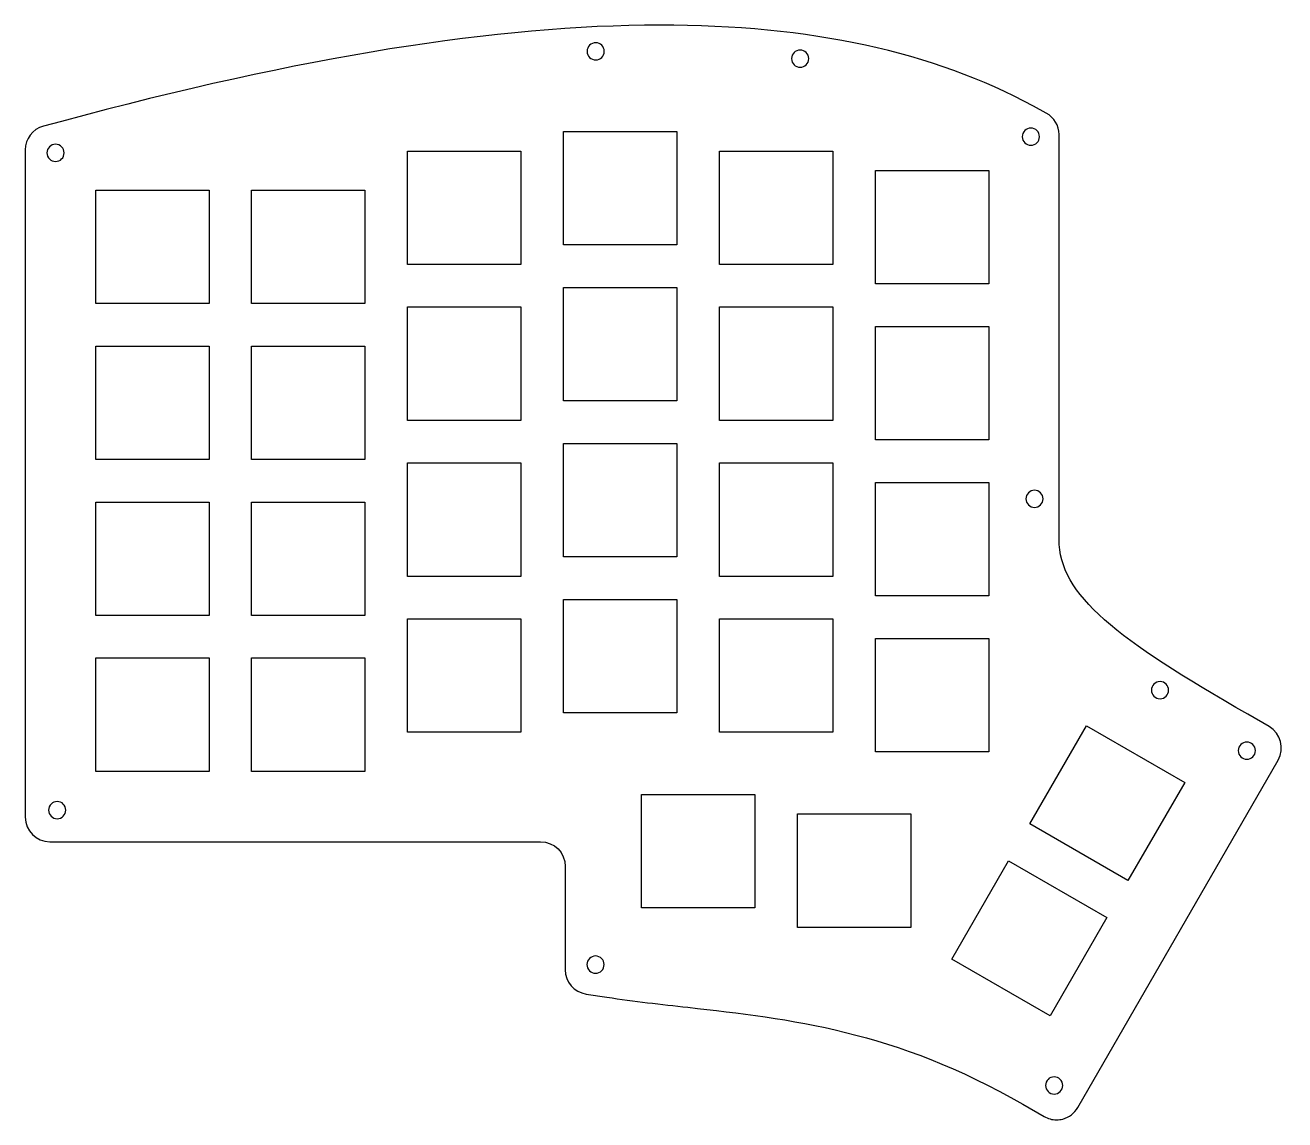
# Model space of a CAD drawing. Header units: millimetres. Extents: x -77 to 77, y -67 to 67.
import ezdxf

# ---------------------------------------------------------------- set-up
doc = ezdxf.new("R2010")
doc.units = ezdxf.units.MM
doc.layers.add('CUTOUTS', color=1, linetype='CONTINUOUS')
doc.layers.add('PERIMETER', color=5, linetype='CONTINUOUS')

msp = doc.modelspace()

# ---------------------------------------------------------------- linework, layer by layer
at = {"layer": 'CUTOUTS'}
for p, q in [((-11.18, 40.01), (-11.18, 53.86)), ((-11.18, 53.86), (2.67, 53.86)), ((2.67, 53.86), (2.67, 40.01)), ((-30.23, 37.63), (-30.23, 51.48)), ((-30.23, 51.48), (-16.38, 51.48)), ((-16.38, 51.48), (-16.38, 37.63)), ((7.87, 37.63), (7.87, 51.48)), ((7.87, 51.48), (21.72, 51.48)), ((21.72, 51.48), (21.72, 37.63)), ((26.92, 35.25), (26.92, 49.1)), ((26.92, 49.1), (40.77, 49.1)), ((40.77, 49.1), (40.77, 35.25)), ((-68.33, 32.86), (-68.33, 46.71)), ((-68.33, 46.71), (-54.48, 46.71)), ((-54.48, 46.71), (-54.48, 32.86)), ((-49.28, 46.71), (-35.43, 46.71)), ((-49.28, 32.86), (-49.28, 46.71)), ((-35.43, 46.71), (-35.43, 32.86)), ((2.67, 40.01), (-11.18, 40.01)), ((-16.38, 37.63), (-30.23, 37.63)), ((21.72, 37.63), (7.87, 37.63)), ((-11.18, 20.96), (-11.18, 34.81)), ((-11.18, 34.81), (2.67, 34.81)), ((2.67, 34.81), (2.67, 20.96)), ((40.77, 35.25), (26.92, 35.25)), ((-54.48, 32.86), (-68.33, 32.86)), ((-35.43, 32.86), (-49.28, 32.86)), ((-30.23, 18.58), (-30.23, 32.43)), ((-30.23, 32.43), (-16.38, 32.43)), ((-16.38, 32.43), (-16.38, 18.58)), ((7.87, 32.43), (21.72, 32.43)), ((7.87, 18.58), (7.87, 32.43)), ((21.72, 32.43), (21.72, 18.58)), ((26.92, 16.2), (26.92, 30.05)), ((26.92, 30.05), (40.77, 30.05)), ((40.77, 30.05), (40.77, 16.2)), ((-68.33, 13.81), (-68.33, 27.66)), ((-68.33, 27.66), (-54.48, 27.66)), ((-54.48, 27.66), (-54.48, 13.81)), ((-49.28, 13.81), (-49.28, 27.66)), ((-49.28, 27.66), (-35.43, 27.66)), ((-35.43, 27.66), (-35.43, 13.81)), ((2.67, 20.96), (-11.18, 20.96)), ((-16.38, 18.58), (-30.23, 18.58)), ((21.72, 18.58), (7.87, 18.58)), ((-11.18, 1.91), (-11.18, 15.76)), ((-11.18, 15.76), (2.67, 15.76)), ((2.67, 15.76), (2.67, 1.91)), ((40.77, 16.2), (26.92, 16.2)), ((-54.48, 13.81), (-68.33, 13.81)), ((-35.43, 13.81), (-49.28, 13.81)), ((-30.23, -0.47), (-30.23, 13.38)), ((-30.23, 13.38), (-16.38, 13.38)), ((-16.38, 13.38), (-16.38, -0.47)), ((7.87, -0.47), (7.87, 13.38)), ((7.87, 13.38), (21.72, 13.38)), ((21.72, 13.38), (21.72, -0.47)), ((26.92, -2.85), (26.92, 11)), ((26.92, 11), (40.77, 11)), ((40.77, 11), (40.77, -2.85)), ((-68.33, -5.24), (-68.33, 8.61)), ((-68.33, 8.61), (-54.48, 8.61)), ((-54.48, 8.61), (-54.48, -5.24)), ((-49.28, -5.24), (-49.28, 8.61)), ((-49.28, 8.61), (-35.43, 8.61)), ((-35.43, 8.61), (-35.43, -5.24)), ((2.67, 1.91), (-11.18, 1.91)), ((-16.38, -0.47), (-30.23, -0.47)), ((21.72, -0.47), (7.87, -0.47)), ((40.77, -2.85), (26.92, -2.85)), ((-11.18, -17.14), (-11.18, -3.29)), ((-11.18, -3.29), (2.67, -3.29)), ((2.67, -3.29), (2.67, -17.14)), ((-54.48, -5.24), (-68.33, -5.24)), ((-35.43, -5.24), (-49.28, -5.24)), ((-30.23, -19.52), (-30.23, -5.67)), ((-30.23, -5.67), (-16.38, -5.67)), ((-16.38, -5.67), (-16.38, -19.52)), ((7.87, -19.52), (7.87, -5.67)), ((7.87, -5.67), (21.72, -5.67)), ((21.72, -5.67), (21.72, -19.52)), ((26.92, -8.05), (40.77, -8.05)), ((26.92, -21.9), (26.92, -8.05)), ((40.77, -8.05), (40.77, -21.9)), ((-68.33, -24.29), (-68.33, -10.44)), ((-68.33, -10.44), (-54.48, -10.44)), ((-54.48, -10.44), (-54.48, -24.29)), ((-49.28, -24.29), (-49.28, -10.44)), ((-49.28, -10.44), (-35.43, -10.44)), ((-35.43, -10.44), (-35.43, -24.29)), ((2.67, -17.14), (-11.18, -17.14)), ((-16.38, -19.52), (-30.23, -19.52)), ((21.72, -19.52), (7.87, -19.52)), ((45.79, -30.71), (52.71, -18.71)), ((52.71, -18.71), (64.71, -25.64)), ((40.77, -21.9), (26.92, -21.9)), ((-54.48, -24.29), (-68.33, -24.29)), ((-35.43, -24.29), (-49.28, -24.29)), ((64.71, -25.64), (57.78, -37.63)), ((-1.65, -40.95), (-1.65, -27.1)), ((-1.65, -27.1), (12.2, -27.1)), ((12.2, -27.1), (12.2, -40.95)), ((17.4, -29.49), (31.25, -29.49)), ((17.4, -43.34), (17.4, -29.49)), ((31.25, -29.49), (31.25, -43.34)), ((57.78, -37.63), (45.79, -30.71)), ((36.26, -47.21), (43.19, -35.21)), ((43.19, -35.21), (55.18, -42.14)), ((12.2, -40.95), (-1.65, -40.95)), ((55.18, -42.14), (48.26, -54.13)), ((31.25, -43.34), (17.4, -43.34)), ((48.26, -54.13), (36.26, -47.21))]:
    msp.add_line(p, q, dxfattribs=at)
for points in [[(-6.19, 63.65), (-6.19, 63.07), (-6.66, 62.6), (-7.24, 62.6), (-7.82, 62.6), (-8.29, 63.07), (-8.29, 63.65), (-8.29, 64.23), (-7.82, 64.7), (-7.24, 64.7), (-6.66, 64.7), (-6.19, 64.23), (-6.19, 63.65)], [(18.78, 62.76), (18.78, 62.18), (18.31, 61.71), (17.73, 61.71), (17.15, 61.71), (16.68, 62.18), (16.68, 62.76), (16.68, 63.34), (17.15, 63.81), (17.73, 63.81), (18.31, 63.81), (18.78, 63.34), (18.78, 62.76)], [(46.97, 53.23), (46.97, 52.65), (46.5, 52.18), (45.92, 52.18), (45.34, 52.18), (44.87, 52.65), (44.87, 53.23), (44.87, 53.81), (45.34, 54.28), (45.92, 54.28), (46.5, 54.28), (46.97, 53.81), (46.97, 53.23)], [(-72.18, 51.25), (-72.18, 50.67), (-72.65, 50.2), (-73.23, 50.2), (-73.81, 50.2), (-74.28, 50.67), (-74.28, 51.25), (-74.28, 51.83), (-73.81, 52.3), (-73.23, 52.3), (-72.65, 52.3), (-72.18, 51.83), (-72.18, 51.25)], [(47.41, 9), (47.41, 8.42), (46.94, 7.95), (46.36, 7.95), (45.78, 7.95), (45.31, 8.42), (45.31, 9), (45.31, 9.58), (45.78, 10.05), (46.36, 10.05), (46.94, 10.05), (47.41, 9.58), (47.41, 9)], [(62.75, -14.37), (62.75, -14.95), (62.28, -15.42), (61.7, -15.42), (61.12, -15.42), (60.65, -14.95), (60.65, -14.37), (60.65, -13.79), (61.12, -13.32), (61.7, -13.32), (62.28, -13.32), (62.75, -13.79), (62.75, -14.37)], [(73.35, -21.76), (73.35, -22.34), (72.88, -22.81), (72.3, -22.81), (71.72, -22.81), (71.25, -22.34), (71.25, -21.76), (71.25, -21.18), (71.72, -20.71), (72.3, -20.71), (72.88, -20.71), (73.35, -21.18), (73.35, -21.76)], [(-71.98, -29.02), (-71.98, -29.6), (-72.45, -30.07), (-73.03, -30.07), (-73.61, -30.07), (-74.08, -29.6), (-74.08, -29.02), (-74.08, -28.44), (-73.61, -27.97), (-73.03, -27.97), (-72.45, -27.97), (-71.98, -28.44), (-71.98, -29.02)], [(-6.21, -47.89), (-6.21, -48.47), (-6.68, -48.94), (-7.26, -48.94), (-7.84, -48.94), (-8.31, -48.47), (-8.31, -47.89), (-8.31, -47.31), (-7.84, -46.84), (-7.26, -46.84), (-6.68, -46.84), (-6.21, -47.31), (-6.21, -47.89)], [(49.81, -62.65), (49.81, -63.23), (49.34, -63.7), (48.76, -63.7), (48.18, -63.7), (47.71, -63.23), (47.71, -62.65), (47.71, -62.07), (48.18, -61.6), (48.76, -61.6), (49.34, -61.6), (49.81, -62.07), (49.81, -62.65)]]:
    msp.add_open_spline(points, degree=3, knots=[0, 0, 0, 0, 1, 1, 1, 2, 2, 2, 3, 3, 3, 4, 4, 4, 4], dxfattribs=at)
at = {"layer": 'PERIMETER'}
for p, q in [((47.79, 56.11), (46.22, 56.97)), ((-72.5, 55.1), (-74.72, 54.51)), ((49.36, 4.06), (49.36, 53.48)), ((-76.94, 51.61), (-76.94, -29.89)), ((75.01, -18.82), (72.42, -17.32)), ((51.64, -65.35), (76.11, -22.92)), ((-73.94, -32.89), (-13.97, -32.89)), ((-10.97, -35.89), (-10.97, -48.52)), ((-8.42, -51.49), (-5.87, -51.87)), ((44.94, -64.95), (47.54, -66.45))]:
    msp.add_line(p, q, dxfattribs=at)
for points in [[(46.22, 56.97), (33.95, 63.61), (19.02, 66.85), (0.57, 66.85), (-19.23, 66.85), (-43.13, 63.01), (-72.5, 55.1)], [(-5.87, -51.87), (-2.57, -52.37), (0.77, -52.75), (4.01, -53.11), (16.46, -54.5), (29.32, -55.93), (44.94, -64.95)]]:
    msp.add_open_spline(points, degree=3, knots=[0, 0, 0, 0, 1, 1, 1, 2, 2, 2, 2], dxfattribs=at)
for points in [[(49.36, 53.48), (49.36, 54.58), (48.76, 55.59), (47.79, 56.11)], [(-74.72, 54.51), (-76.03, 54.15), (-76.94, 52.96), (-76.94, 51.61)], [(72.42, -17.32), (56.47, -8.12), (49.36, -2.84), (49.36, 4.06)], [(76.11, -22.92), (76.94, -21.48), (76.45, -19.65), (75.01, -18.82)], [(-76.94, -29.89), (-76.94, -31.55), (-75.6, -32.89), (-73.94, -32.89)], [(-13.97, -32.89), (-12.31, -32.89), (-10.97, -34.23), (-10.97, -35.89)], [(-10.97, -48.52), (-10.97, -50), (-9.89, -51.26), (-8.42, -51.49)], [(49.82, -66.75), (50.59, -66.54), (51.24, -66.04), (51.64, -65.35)], [(47.54, -66.45), (48, -66.71), (48.52, -66.85), (49.04, -66.85)], [(49.04, -66.85), (49.31, -66.85), (49.57, -66.81), (49.82, -66.75)]]:
    msp.add_open_spline(points, degree=3, dxfattribs=at)

doc.saveas('drawing.dxf')
